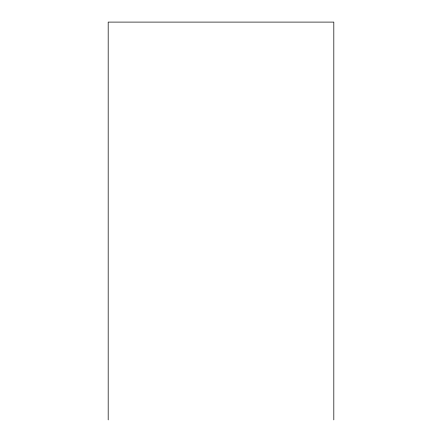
<?xml version="1.0" encoding="UTF-8"?>
<svg xmlns="http://www.w3.org/2000/svg" width="442" height="442" viewBox="0 0 442 442"><rect width="100%" height="100%" fill="white"/><g stroke="black" fill="none" stroke-linecap="round" stroke-linejoin="round"><path stroke-width="0.66" d="M333.815 419.9L333.815 22.1L108.185 22.1L108.185 419.9"/></g></svg>
